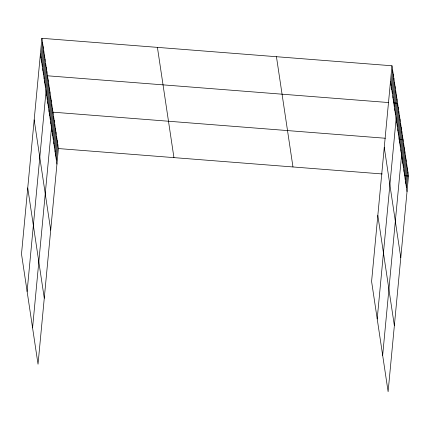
<?xml version="1.0" encoding="UTF-8"?>
<svg xmlns="http://www.w3.org/2000/svg" width="430" height="430" viewBox="0 0 430 430"><rect width="100%" height="100%" fill="white"/><g stroke="black" fill="none" stroke-linecap="round" stroke-linejoin="round"><path stroke-width="0.64" d="M41.887 38.308L21.5 253.979L38.028 364.226L58.41 148.56L41.887 38.308L391.972 65.774L408.5 176.02L388.113 391.692L371.59 281.44L391.972 65.774M41.043 58.018L42.511 42.473M41.667 62.183L43.134 46.639M42.291 66.349L43.758 50.804M42.914 70.515L44.381 54.97M43.538 74.675L45.01 59.136M44.161 78.841L45.634 63.301M44.79 83.006L46.257 67.462M45.413 87.172L46.881 71.627M27.117 291.465L47.504 75.793L388.403 102.533M46.644 95.379L48.112 79.835M47.246 99.421L48.719 83.877M47.854 103.463L49.321 87.919M48.461 107.505L49.928 91.966M49.068 111.553L50.536 96.008M49.67 115.595L51.143 100.05M50.278 119.637L51.745 104.092M50.885 123.679L52.352 108.134M32.572 327.848L52.96 112.176L385.323 138.25M52.094 131.763L53.567 116.218M52.702 135.805L54.169 120.26M53.309 139.847L54.777 124.302M53.911 143.889L55.384 128.344M54.519 147.931L55.986 132.392M55.126 151.973L56.593 136.434M55.733 156.02L57.201 140.476M56.335 160.062L57.808 144.518M391.128 85.479L392.601 69.934M391.752 89.644L393.224 74.1M392.38 93.81L393.848 78.265M393.004 97.975L394.471 82.431M393.627 102.141L395.095 86.597M394.251 106.307L395.718 90.762M394.874 110.472L396.347 94.928M395.498 114.633L396.971 99.094M377.207 318.926L397.594 103.254L393.654 102.947M396.729 122.84L398.202 107.301M397.336 126.888L398.803 111.343M397.943 130.93L399.411 115.385M398.546 134.972L400.018 119.427M399.153 139.014L400.62 123.469M399.76 143.056L401.228 127.511M400.368 147.098L401.835 131.553M400.97 151.14L402.442 135.595M382.662 355.309L403.044 139.637L399.11 139.331M402.184 159.224L403.652 143.679M402.792 163.266L404.259 147.726M403.394 167.308L404.866 151.768M404.001 171.355L405.469 155.81M404.608 175.397L406.076 159.852M405.21 179.439L406.683 163.894M405.818 183.481L407.291 167.936M406.425 187.523L407.893 171.978M58.41 148.56L382.243 173.962M404.56 175.714L408.5 176.02M390.504 81.313L407.033 191.565M384.264 147.356L400.787 257.608M377.83 215.398L394.358 325.65M276.447 56.706L292.97 166.958M157.418 47.37L173.94 157.622M40.42 53.852L56.943 164.104M34.174 119.895L50.702 230.147M27.74 187.937L44.268 298.189"/></g></svg>
